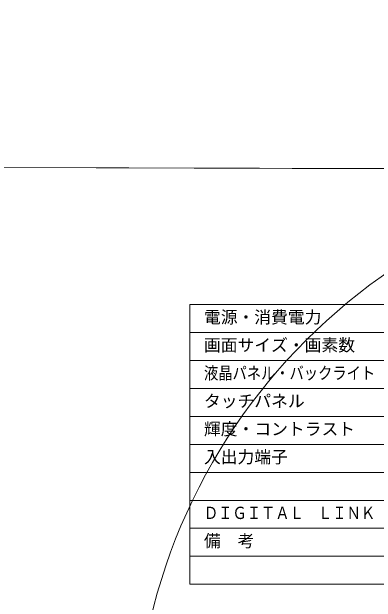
# Model space of a CAD drawing. Units: millimetres, scale not verified. Extents: x -276325 to 276295, y -191 to 552638.
# Drawn here: x -94.3 to -29.2, y -59.7 to 45.9 of the extents above; entities that cross this region are included whole.
import ezdxf
from ezdxf.enums import TextEntityAlignment as Align

# ---------------------------------------------------------------- set-up
doc = ezdxf.new("R2010")
doc.units = ezdxf.units.MM
doc.header["$LTSCALE"] = 0.125
doc.layers.add('0-2_MOJI1', color=7, linetype='Continuous')
doc.layers.add('0-3_WAKU', color=1, linetype='Continuous', lineweight=18)
doc.layers.add('0-6_GAIKEI', color=1, linetype='Continuous', lineweight=18)
doc.styles.add('ＭＳ ゴシック', font='')
doc.styles.get('ＭＳ ゴシック').set_extended_font_data('MS Gothic')

msp = doc.modelspace()

# ---------------------------------------------------------------- linework, layer by layer
at = {"layer": '0-3_WAKU', "color": 4}
for p, q in [((-62.4976, -56.5023), (-62.4976, -6.5023)), ((-62.4976, -6.5023), (62.5024, -6.5023)), ((-62.4976, -56.5023), (62.5024, -56.5023))]:
    msp.add_line(p, q, dxfattribs=at)
at = {"layer": '0-3_WAKU'}
for p, q in [((62.5024, -11.5023), (-62.4976, -11.5023)), ((62.5024, -16.5023), (-62.4976, -16.5023)), ((62.5024, -21.5023), (-62.4976, -21.5023)), ((-62.4976, -26.5023), (62.5024, -26.5023)), ((-62.4976, -31.5023), (62.5024, -31.5023)), ((-62.4976, -36.5023), (62.5024, -36.5023)), ((-62.4976, -41.5023), (62.5024, -41.5023)), ((-62.4976, -46.5023), (62.5024, -46.5023)), ((-62.4976, -51.5023), (62.5024, -51.5023))]:
    msp.add_line(p, q, dxfattribs=at)
at = {"layer": '0-6_GAIKEI'}
for centre, radius in [((-14.9478, 276327.887), 276310.1313), ((-9.9467, 109922.3483), 109904.5926)]:
    msp.add_circle(centre, radius, dxfattribs=at)
at = {"layer": '0-6_GAIKEI', "color": 7}
msp.add_circle((32.1908, -86.7326), 104.5061, dxfattribs=at)

# ---------------------------------------------------------------- texts
at = {"layer": '0-2_MOJI1', "style": 'ＭＳ ゴシック'}
for s, p in [('電源・消費電力', (-59.9976, -10.5023)), ('画面サイズ・画素数', (-59.9976, -15.5023)), ('タッチパネル', (-59.9976, -25.5023)), ('輝度・コントラスト', (-59.9976, -30.5023)), ('入出力端子', (-59.9976, -35.5023)), ('備\u3000考', (-59.9976, -50.5023))]:
    msp.add_text(s, height=2.199, dxfattribs=at).set_placement(p, align=Align.BOTTOM_LEFT)
at = {"layer": '0-2_MOJI1', "style": 'ＭＳ ゴシック', "width": 0.85}
for s, p in [('液晶パネル・バックライト', (-59.9976, -20.5023)), ('ＤＩＧＩＴＡＬ\u3000ＬＩＮＫ', (-59.9976, -45.5023))]:
    msp.add_text(s, height=2.199, dxfattribs=at).set_placement(p, align=Align.BOTTOM_LEFT)

doc.saveas('drawing.dxf')
